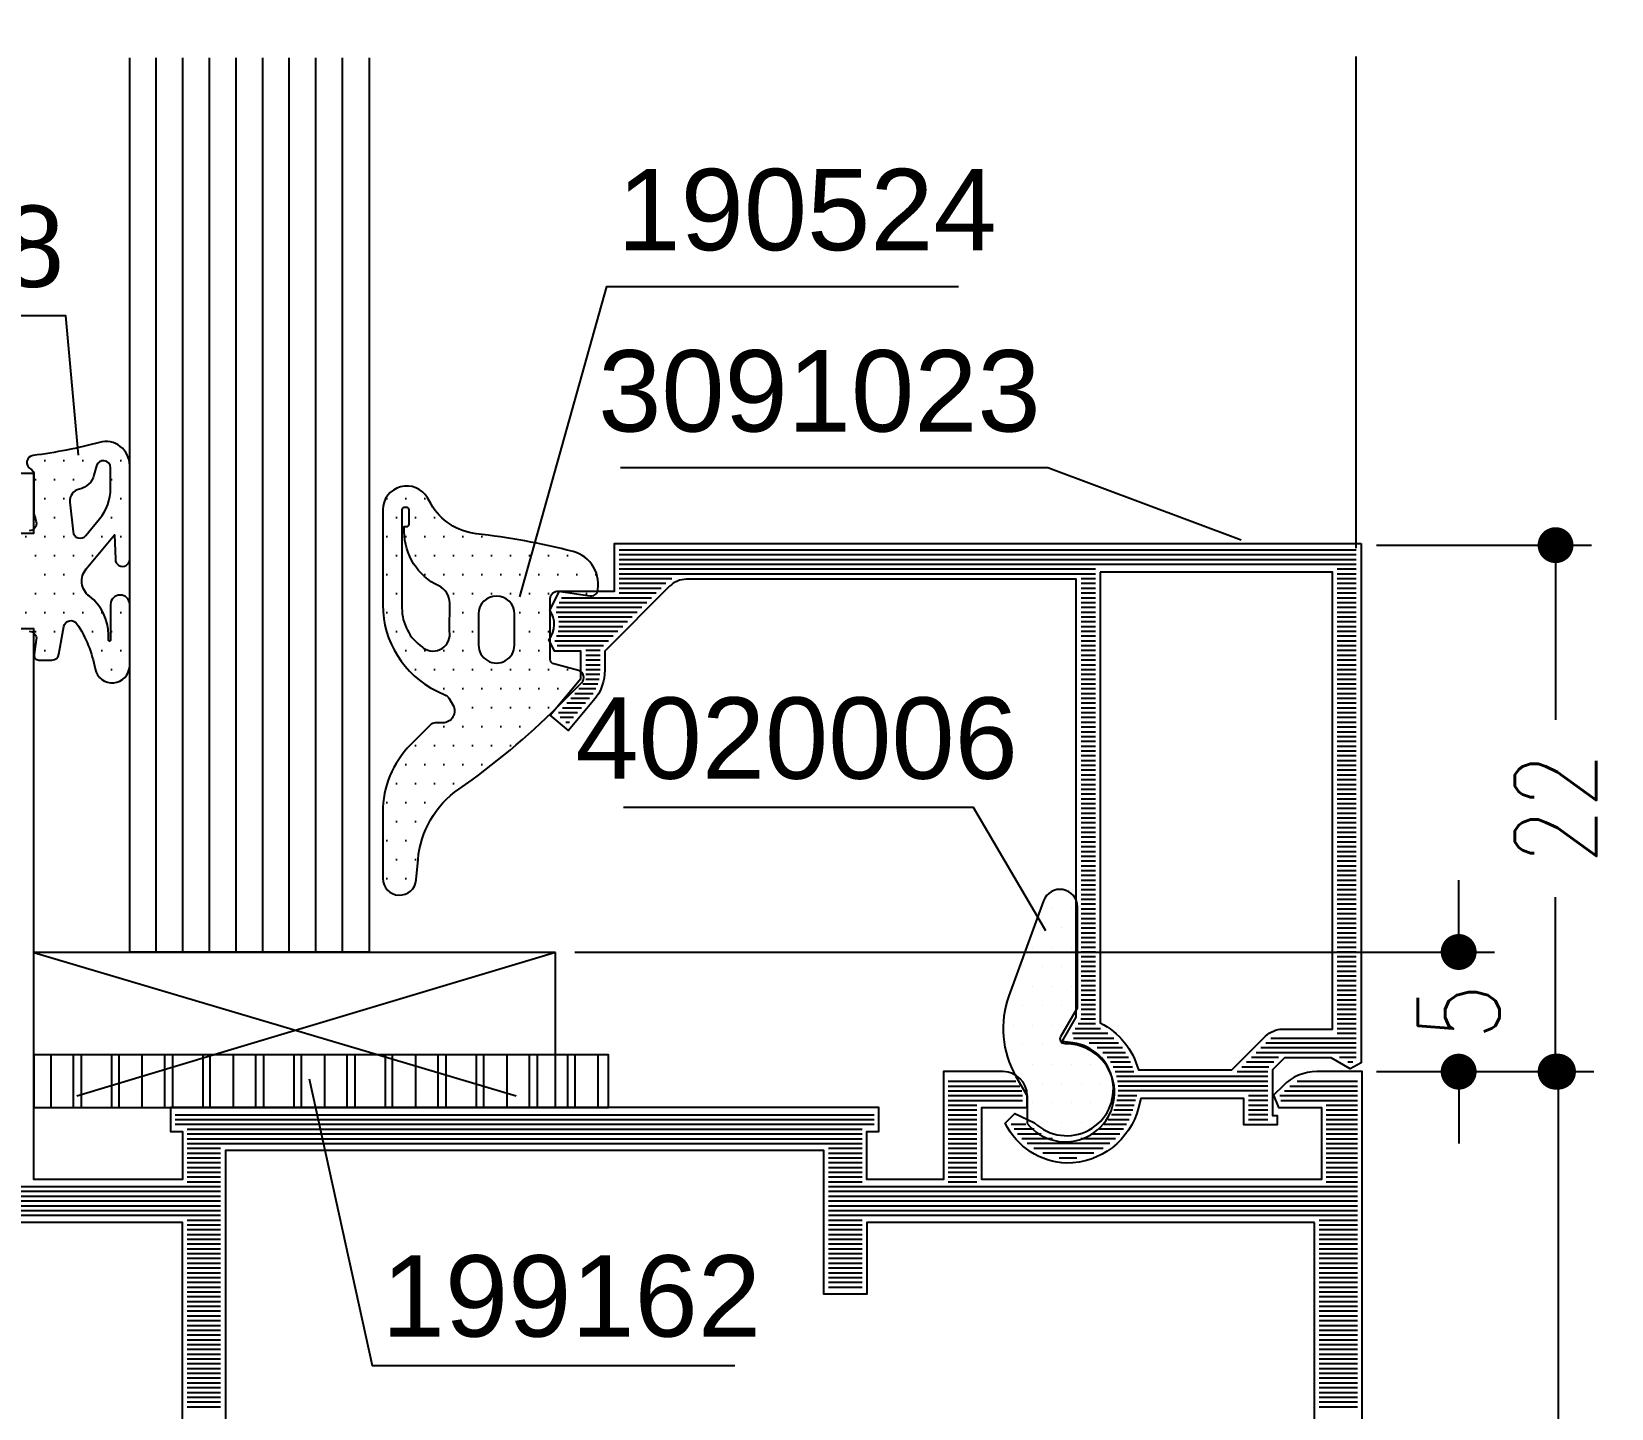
# Model space of a CAD drawing. Extents: x 16 to 197, y 31 to 244.
# Drawn here: x 142 to 175.01, y 71.87 to 100.64 of the extents above; entities that cross this region are included whole.
import ezdxf
from ezdxf.enums import TextEntityAlignment as Align

# ---------------------------------------------------------------- set-up
doc = ezdxf.new("R2010")
doc.units = 0
doc.header["$LTSCALE"] = 6
doc.linetypes.add('CENTER', pattern=[1.02, 0.5, -0.25, 0.02, -0.25])
doc.linetypes.add('VERDECKT', pattern=[0.75, 0.5, -0.25])
doc.layers.get('0').update_dxf_attribs({"color": 4, "linetype": 'CONTINUOUS'})
doc.layers.get('DEFPOINTS').update_dxf_attribs({"linetype": 'CONTINUOUS'})
for name, color, linetype in [('CENT_18', 3, 'CENTER'), ('CONST25', 3, 'CONTINUOUS'), ('DICHT_PAR', 3, 'CONTINUOUS'), ('DICHT_SCH', 3, 'CONTINUOUS'), ('HIDE_25', 3, 'VERDECKT'), ('KH_NOR', 7, 'CONTINUOUS'), ('KH_SCH', 3, 'CONTINUOUS'), ('KN_NOR', 7, 'CONTINUOUS'), ('KN_SCH', 3, 'CONTINUOUS'), ('LLMASSE', 7, 'CONTINUOUS'), ('PNR', 7, 'CONTINUOUS')]:
    doc.layers.add(name, color=color, linetype=linetype)
doc.styles.get("Standard").update_dxf_attribs({"font": 'simplex.shx', "width": 0.8})
doc.styles.add('SWISSL', font='swissl.ttf')
doc.dimstyles.new('DOK-1ZU1-PUNKT', dxfattribs={"dimscale": 0, "dimtxt": 3, "dimasz": 1.5, "dimexe": 1.5, "dimexo": 0.6, "dimgap": 1.5, "dimtad": 0, "dimdsep": 46, "dimtxsty": 'Standard', "dimblk": 'PUNKT', "dimblk1": 'PUNKT', "dimblk2": 'PUNKT', "dimcen": 0, "dimclrd": 2, "dimclre": 2, "dimclrt": 7, "dimadec": 0, "dimazin": 0, "dimtfac": 0.7, "dimtofl": 0, "dimtmove": 2, "dimatfit": 3, "dimldrblk": 'PUNKT', "dimfxl": 1, "dimtolj": 1, "dimarcsym": 0})
doc.dimstyles.new('DOK-1ZU1-STRICH1', dxfattribs={"dimscale": 0, "dimtxt": 3, "dimasz": 1.5, "dimexe": 1.5, "dimexo": 0.6, "dimgap": 1.5, "dimtad": 0, "dimdsep": 46, "dimtxsty": 'Standard', "dimblk": 'PUNKT', "dimblk1": 'PUNKT', "dimblk2": 'PUNKT', "dimcen": 0, "dimclrd": 2, "dimclre": 2, "dimclrt": 7, "dimadec": 0, "dimazin": 0, "dimtfac": 0.7, "dimtdec": 4, "dimtofl": 0, "dimtmove": 0, "dimatfit": 3, "dimldrblk": 'PUNKT', "dimfxl": 1, "dimtolj": 1, "dimtzin": 0, "dimarcsym": 0})
pattern_1 = [(0, (0, 0), (0.1984375, 0.396875), [0, -0.396875])]

# ---------------------------------------------------------------- blocks, each defined once
blk = doc.blocks.new('PUNKT')
at = {"color": 0, "linetype": 'CONTINUOUS'}
blk.add_line((-0.5, 0), (-1, 0), dxfattribs=at)
at = {"color": 0, "linetype": 'CONTINUOUS', "const_width": 0.5}
blk.add_lwpolyline([(-0.25, 0, 1), (0.25, 0, 1)], format="xyb", close=True, dxfattribs=at)
blk = doc.blocks.new('*D37')
at = {"layer": 'DEFPOINTS', "color": 0}
for p in [(153.0500612911144, 81.40832496952291), (169.800033362932, 78.90832552266569), (171.8152059740535, 78.90832552266569)]:
    blk.add_point(p, dxfattribs=at)
at = {"layer": 'LLMASSE', "color": 3, "lineweight": -2}
for p, q in [((171.8152059740535, 82.1583249695229), (171.8152059740535, 82.9083249695229)), ((153.3500612911144, 81.40832496952291), (172.5652059740535, 81.4083249695229)), ((170.100033362932, 78.90832552266569), (172.5652059740535, 78.90832552266569)), ((171.8152059740535, 78.15832552266569), (171.8152059740535, 77.40832552266569))]:
    blk.add_line(p, q, dxfattribs=at)
at = {"layer": 'LLMASSE', "color": 3, "lineweight": -2, "xscale": 0.75, "yscale": 0.75, "zscale": 0.75}
for p, rotation in [((171.8152059740535, 81.4083249695229), 270), ((171.8152059740535, 78.90832552266569), 90)]:
    blk.add_blockref('PUNKT', p, dxfattribs=dict(at, rotation=rotation))
at = {"layer": 'LLMASSE', "color": 3, "insert": (171.8152059740534, 80.15832524609432), "char_height": 1.7, "attachment_point": 5, "rotation": 90}
blk.add_mtext('\\A1;5', dxfattribs=at)
blk = doc.blocks.new('STREIFEN')
at = {"layer": 'DICHT_SCH'}
h = blk.add_hatch(dxfattribs=at)
h.set_pattern_fill('LINE', color=256, scale=0.4, angle=90, style=0)
h.set_pattern_definition([(90, (-94.31533518184392, -226.5009291368289), (-1.27, 7.776250346772095e-17), [])])
h.paths.add_polyline_path([(0, 2.199999999999989), (0, 0), (24, 0), (24, 2.199999999999989)])
at = {"layer": 'DICHT_PAR'}
blk.add_lwpolyline([(0, 2.199999999999989), (0, 0), (24, 0), (24, 2.199999999999989)], close=True, dxfattribs=at)
blk = doc.blocks.new('LL199162')
blk.add_blockref('STREIFEN', (0, 0))
blk = doc.blocks.new('*X45')
at = {"color": 0}
for p, q in [((2.4375, 9.75), (2.4375, 9.75)), ((3.25, 9.75), (3.25, 9.75)), ((2.03125, 8.9375), (2.03125, 8.9375)), ((2.84375, 8.9375), (2.84375, 8.9375)), ((1.625, 8.125), (1.625, 8.125)), ((2.4375, 8.125), (2.4375, 8.125)), ((3.25, 8.125), (3.25, 8.125)), ((1.21875, 7.3125), (1.21875, 7.3125)), ((2.03125, 7.3125), (2.03125, 7.3125)), ((2.84375, 7.3125), (2.84375, 7.3125)), ((0.8125, 6.5), (0.8125, 6.5)), ((1.625, 6.5), (1.625, 6.5)), ((2.4375, 6.5), (2.4375, 6.5)), ((3.25, 6.5), (3.25, 6.5)), ((1.21875, 5.6875), (1.21875, 5.6875)), ((2.03125, 5.6875), (2.03125, 5.6875)), ((2.84375, 5.6875), (2.84375, 5.6875)), ((0.8125, 4.875), (0.8125, 4.875)), ((1.625, 4.875), (1.625, 4.875)), ((2.4375, 4.875), (2.4375, 4.875)), ((1.21875, 4.0625), (1.21875, 4.0625)), ((2.03125, 4.0625), (2.03125, 4.0625)), ((2.84375, 4.0625), (2.84375, 4.0625)), ((0.8125, 3.25), (0.8125, 3.25)), ((1.625, 3.25), (1.625, 3.25)), ((2.4375, 3.25), (2.4375, 3.25)), ((3.25, 3.25), (3.25, 3.25)), ((4.0625, 3.25), (4.0625, 3.25)), ((1.21875, 2.4375), (1.21875, 2.4375)), ((2.03125, 2.4375), (2.03125, 2.4375)), ((2.84375, 2.4375), (2.84375, 2.4375)), ((3.65625, 2.4375), (3.65625, 2.4375)), ((4.46875, 2.4375), (4.46875, 2.4375)), ((1.625, 1.625), (1.625, 1.625)), ((2.4375, 1.625), (2.4375, 1.625)), ((3.25, 1.625), (3.25, 1.625)), ((4.0625, 1.625), (4.0625, 1.625)), ((4.875, 1.625), (4.875, 1.625)), ((2.03125, 0.8125), (2.03125, 0.8125)), ((2.84375, 0.8125), (2.84375, 0.8125)), ((3.65625, 0.8125), (3.65625, 0.8125)), ((4.46875, 0.8125), (4.46875, 0.8125))]:
    blk.add_line(p, q, dxfattribs=at)
blk = doc.blocks.new('B-LL197112')
at = {"layer": 'DICHT_PAR'}
blk.add_lwpolyline([(1.4, 0.768, 1.597325), (2.982, 4.1, -0.580267), (2.807, 4.4), (3.5, 5.6), (3.5, 9.818999999999999, 0.8391), (2.081, 10.069), (0.638, 6.103, 0.221695), (0.9329999999999999, 2.735), (1.4, 1.925), (1.4, 0.768)], format="xyb", dxfattribs=at)
at = {"layer": 'DICHT_SCH'}
blk.add_blockref('*X45', (0, 0), dxfattribs=at)
blk = doc.blocks.new('*U61')
at = {"layer": 'CONST25'}
for p, q in [((-2.842170943040401e-14, 9.999999999999773), (37.35660389312687, 9.999999999999766)), ((-2.842170943040401e-14, 8.888888888888687), (37.35660389312687, 8.88888888888868)), ((-2.842170943040401e-14, 7.777777777777601), (37.35660389312687, 7.777777777777594)), ((-2.842170943040401e-14, 6.666666666666515), (37.35660389312687, 6.666666666666508)), ((-2.842170943040401e-14, 5.555555555555429), (37.35660389312687, 5.555555555555422)), ((-2.842170943040401e-14, 4.444444444444343), (37.35660389312687, 4.444444444444336)), ((-2.842170943040401e-14, 3.333333333333258), (37.35660389312687, 3.33333333333325)), ((0, 2.222222222222172), (37.35660389312687, 2.222222222222165)), ((0, 1.111111111111086), (37.35660389312687, 1.111111111111079))]:
    blk.add_line(p, q, dxfattribs=at)
blk.add_lwpolyline([(37.35660389312687, 7.105427357601002e-15), (0, 0), (5.684341886080801e-14, 10), (37.35660389312687, 10.00000000000001)], dxfattribs=at)
blk = doc.blocks.new('*X64')
at = {"color": 0}
for p, q in [((52.69999999993871, 63.6), (55.52915026221322, 63.6)), ((52.69999999995421, 63.40000000000001), (55.69282032302777, 63.40000000000001)), ((66.97279220613545, 63.40000000000001), (69.79999999984963, 63.40000000000001)), ((67.27954193091026, 63.6), (69.79999999984848, 63.6)), ((52.69999999996971, 63.2), (55.77459666924169, 63.2)), ((52.6999999999852, 63), (55.8, 63)), ((52.7000000000007, 62.8), (55.80000000005742, 62.8)), ((66.5585786437627, 63), (69.79999999985195, 63)), ((66.59221437134654, 62.8), (69.7999999998531, 62.8)), ((66.75857864376269, 63.2), (69.79999999985078, 63.2)), ((20.40000000000004, 62.2), (49.6, 62.2)), ((52.7000000000162, 62.6), (53.89999999997813, 62.6)), ((52.70000000003169, 62.40000000000001), (53.89999999998086, 62.40000000000001)), ((52.70000000004719, 62.2), (53.89999999998359, 62.2)), ((68.49999999997027, 62.6), (69.79999999985425, 62.6)), ((68.49999999998873, 62.40000000000001), (69.7999999998554, 62.40000000000001)), ((68.50000000000719, 62.2), (69.79999999985655, 62.2)), ((20.40000000000004, 62), (49.6, 62)), ((20.40000000000004, 61.8), (49.6, 61.8)), ((20.89999936363792, 61.6), (49.09999999999742, 61.6)), ((20.90000063637026, 61.40000000000001), (49.10000000000255, 61.40000000000001)), ((52.70000000006269, 62), (53.89999999998633, 62)), ((52.70000000007818, 61.8), (53.89999999998906, 61.8)), ((52.70000000009367, 61.6), (53.89999999999179, 61.6)), ((52.70000000010917, 61.40000000000001), (53.89999999999453, 61.40000000000001)), ((68.50000000002565, 62), (69.79999999985772, 62)), ((68.50000000004411, 61.8), (69.79999999985887, 61.8)), ((68.50000000006257, 61.6), (69.79999999986002, 61.6)), ((68.50000000008103, 61.40000000000001), (69.79999999986117, 61.40000000000001)), ((20.9000019091026, 61.2), (49.10000000000768, 61.2)), ((20.90000318183493, 61), (49.10000000001281, 61)), ((20.90000445456726, 60.8), (22.30000000000011, 60.8)), ((47.69995672727232, 60.8), (49.10000000001793, 60.8)), ((52.70000000012467, 61.2), (53.89999999999726, 61.2)), ((52.70000000014016, 61), (53.9, 61)), ((52.70000000015566, 60.8), (53.90000000000273, 60.8)), ((68.50000000009949, 61.2), (69.79999999986232, 61.2)), ((68.50000000011794, 61), (69.79999999986349, 61)), ((68.5000000001364, 60.8), (69.79999999986464, 60.8)), ((20.9000057272996, 60.6), (22.30000000000011, 60.6)), ((20.90000700003193, 60.40000000000001), (22.3000000000001, 60.40000000000001)), ((20.90000827276427, 60.2), (22.3000000000001, 60.2)), ((47.69995672727232, 60.6), (49.10000000002306, 60.6)), ((47.69995672727232, 60.40000000000001), (49.10000000002818, 60.40000000000001)), ((47.69995672727232, 60.2), (49.10000000003331, 60.2)), ((52.70000000017116, 60.6), (53.90000000000546, 60.6)), ((52.70000000018666, 60.40000000000001), (53.9000000000082, 60.40000000000001)), ((52.70000000020215, 60.2), (53.90000000001093, 60.2)), ((68.50000000015486, 60.6), (69.79999999986579, 60.6)), ((68.50000000017332, 60.40000000000001), (69.79999999986694, 60.40000000000001)), ((68.50000000019178, 60.2), (69.79999999986809, 60.2)), ((20.9000095454966, 60), (22.3000000000001, 60)), ((20.90001081822894, 59.8), (22.3000000000001, 59.8)), ((20.90001209096127, 59.6), (22.3000000000001, 59.6)), ((47.69995672727232, 60), (49.10000000003844, 60)), ((47.69995672727232, 59.8), (49.10000000004356, 59.8)), ((47.69995672727232, 59.6), (49.10000000004869, 59.6)), ((52.70000000021765, 60), (53.90000000001366, 60)), ((52.70000000023315, 59.8), (53.9000000000164, 59.8)), ((52.70000000024864, 59.6), (53.90000000001913, 59.6)), ((68.50000000021024, 60), (69.79999999986924, 60)), ((68.5000000002287, 59.8), (69.79999999987041, 59.8)), ((68.50000000024716, 59.6), (69.79999999987156, 59.6)), ((12.90001272727268, 59.2), (22.30000000000009, 59.2)), ((12.90001272727268, 59), (22.30000000000009, 59)), ((12.90001272727268, 58.8), (22.30000000000009, 58.8)), ((20.90001336369361, 59.40000000000001), (22.30000000000009, 59.40000000000001)), ((47.69995672727232, 59.40000000000001), (49.10000000005382, 59.40000000000001)), ((47.69995672727232, 59.2), (69.79999999987386, 59.2)), ((47.69995672727232, 59), (69.79999999987501, 59)), ((47.69995672727232, 58.8), (69.79999999987618, 58.8)), ((52.70000000026414, 59.40000000000001), (53.90000000002187, 59.40000000000001)), ((68.50000000026562, 59.40000000000001), (69.79999999987271, 59.40000000000001)), ((12.90628733395326, 58.6), (22.30000000000008, 58.6)), ((12.95839287856308, 58.40000000000001), (22.30000000000008, 58.40000000000001)), ((13.07551292743281, 58.2), (22.30000000000008, 58.2)), ((47.69995672727232, 58.6), (69.79999999987733, 58.6)), ((47.69995672727232, 58.40000000000001), (69.79999999987848, 58.40000000000001)), ((47.69995672727232, 58.2), (69.79999999987963, 58.2)), ((13.31271439265192, 58), (22.30000000000008, 58)), ((20.89999980952422, 57.6), (22.30000000000007, 57.6)), ((20.9000001904766, 57.8), (22.30000000000007, 57.8)), ((47.69995672727232, 58), (69.79999999988078, 58)), ((47.69995672727232, 57.8), (49.10001272727236, 57.8)), ((47.69995672727232, 57.6), (49.10001272727237, 57.6)), ((68.2, 57.8), (69.79999999988193, 57.8)), ((68.2, 57.6), (69.7999999998831, 57.6)), ((20.89999828571469, 56.8), (22.30000000000006, 56.8)), ((20.89999866666707, 57), (22.30000000000006, 57)), ((20.89999904761945, 57.2), (22.30000000000006, 57.2)), ((20.89999942857184, 57.40000000000001), (22.30000000000007, 57.40000000000001)), ((47.69995672727232, 57.40000000000001), (49.10001272727239, 57.40000000000001)), ((47.69995672727232, 57.2), (49.1000127272724, 57.2)), ((47.69995672727232, 57), (49.10001272727241, 57)), ((47.69995672727232, 56.8), (49.10001272727243, 56.8)), ((68.2, 57.40000000000001), (69.79999999988425, 57.40000000000001)), ((68.2, 57.2), (69.7999999998854, 57.2)), ((68.2, 57), (69.79999999988655, 57)), ((68.2, 56.8), (69.7999999998877, 56.8)), ((20.89999714285754, 56.2), (22.30000000000005, 56.2)), ((20.89999752380992, 56.40000000000001), (22.30000000000005, 56.40000000000001)), ((20.89999790476231, 56.6), (22.30000000000006, 56.6)), ((47.69995672727232, 56.6), (49.10001272727244, 56.6)), ((47.69995672727232, 56.40000000000001), (49.10001272727246, 56.40000000000001)), ((47.69995672727232, 56.2), (49.10001272727247, 56.2)), ((68.2, 56.6), (69.79999999988887, 56.6)), ((68.2, 56.40000000000001), (69.79999999989002, 56.40000000000001)), ((68.2, 56.2), (69.79999999989117, 56.2)), ((20.8999960000004, 55.6), (22.30000000000005, 55.6)), ((20.89999638095278, 55.8), (22.30000000000005, 55.8)), ((20.89999676190516, 56), (22.30000000000005, 56)), ((47.69995672727232, 56), (49.10001272727249, 56)), ((47.69995672727232, 55.8), (49.1000127272725, 55.8)), ((47.69995672727232, 55.6), (49.10001272727251, 55.6)), ((68.2, 56), (69.79999999989232, 56)), ((68.2, 55.8), (69.79999999989347, 55.8)), ((68.2, 55.6), (69.79999999989462, 55.6)), ((20.89999447619087, 54.8), (22.30000000000004, 54.8)), ((20.89999485714325, 55), (22.30000000000004, 55)), ((20.89999523809563, 55.2), (22.30000000000004, 55.2)), ((20.89999561904801, 55.40000000000001), (22.30000000000004, 55.40000000000001)), ((47.69995672727232, 55.40000000000001), (49.10001272727253, 55.40000000000001)), ((47.69995672727232, 55.2), (49.10001272727255, 55.2)), ((47.69995672727232, 55), (49.10001272727256, 55)), ((68.2, 55.40000000000001), (69.79999999989579, 55.40000000000001)), ((68.2, 55.2), (69.79999999989694, 55.2)), ((68.2, 55), (69.79999999989809, 55)), ((68.2, 54.8), (69.79999999989924, 54.8)), ((20.89999333333372, 54.2), (22.30000000000003, 54.2)), ((20.8999937142861, 54.40000000000001), (22.30000000000003, 54.40000000000001)), ((20.89999409523848, 54.6), (22.30000000000003, 54.6)), ((68.2, 54.6), (69.7999999999004, 54.6)), ((68.2, 54.40000000000001), (69.79999999990156, 54.40000000000001)), ((68.2, 54.2), (69.79999999990271, 54.2)), ((20.89999219047657, 53.6), (22.30000000000002, 53.6)), ((20.89999257142895, 53.8), (22.30000000000002, 53.8)), ((20.89999295238134, 54), (22.30000000000003, 54)), ((68.2, 54), (69.79999999990386, 54)), ((68.2, 53.8), (69.79999999990501, 53.8)), ((68.2, 53.6), (69.79999999990616, 53.6)), ((20.89999104761943, 53), (22.30000000000001, 53)), ((20.89999142857181, 53.2), (22.30000000000001, 53.2)), ((20.89999180952419, 53.40000000000001), (22.30000000000002, 53.40000000000001)), ((68.2, 53.40000000000001), (69.79999999990731, 53.40000000000001)), ((68.2, 53.2), (69.79999999990848, 53.2)), ((68.2, 53), (69.79999999990963, 53)), ((20.8999895238099, 52.2), (22.3, 52.2)), ((20.89998990476228, 52.40000000000001), (22.3, 52.40000000000001)), ((20.89999028571466, 52.6), (22.30000000000001, 52.6)), ((20.89999066666704, 52.8), (22.30000000000001, 52.8)), ((68.2, 52.8), (69.79999999991078, 52.8)), ((68.2, 52.6), (69.79999999991193, 52.6)), ((68.2, 52.40000000000001), (69.79999999991308, 52.40000000000001)), ((68.2, 52.2), (69.79999999991425, 52.2)), ((20.89998838095275, 51.6), (22.3, 51.6)), ((20.89998876190513, 51.8), (22.3, 51.8)), ((20.89998914285751, 52), (22.3, 52)), ((68.2, 52), (69.7999999999154, 52)), ((68.2, 51.8), (69.79999999991655, 51.8)), ((68.2, 51.6), (69.7999999999177, 51.6)), ((20.8999872380956, 51), (22.29999999999999, 51)), ((20.89998761904798, 51.2), (22.29999999999999, 51.2)), ((20.89998800000037, 51.40000000000001), (22.29999999999999, 51.40000000000001)), ((68.2, 51.40000000000001), (69.79999999991885, 51.40000000000001)), ((68.2, 51.2), (69.79999999992, 51.2)), ((68.2, 51), (69.79999999992117, 51)), ((20.89998571428607, 50.2), (22.29999999999998, 50.2)), ((20.89998609523845, 50.40000000000001), (22.29999999999998, 50.40000000000001)), ((20.89998647619084, 50.6), (22.29999999999998, 50.6)), ((20.89998685714322, 50.8), (22.29999999999999, 50.8)), ((68.2, 50.8), (69.79999999992232, 50.8)), ((68.2, 50.6), (69.79999999992347, 50.6)), ((68.2, 50.40000000000001), (69.79999999992462, 50.40000000000001)), ((68.2, 50.2), (69.79999999992577, 50.2)), ((20.89998533333369, 50), (22.29999999999998, 50)), ((68.2, 50), (69.79999999992694, 50))]:
    blk.add_line(p, q, dxfattribs=at)
blk = doc.blocks.new('B-LL132345')
at = {"layer": 'KH_NOR'}
blk.add_lwpolyline([(70.00000000021535, -3.076847247077899e-11), (69.99999999984618, 64.00000000015382), (68.10416305603425, 64, 0.198912367379658), (66.68994949366115, 63.41421356237309), (66.28786796564404, 63.01213203435596), (66.5, 62.5), (68.29999999997949, 62.50000000002051), (68.30000000025638, 59.49999999984617), (54.1000000000205, 59.49999999997949), (54.0999999999795, 62.49999999997949), (56.00000000014358, 62.49999999997949), (56, 63, 0.414213562373095), (55, 64), (52.49999999990771, 63.9999999999077), (52.50000000025639, 59.49999999984617), (49.30000000005127, 59.49999999994872), (49.29999999999999, 61.50000000000001), (49.8, 61.50000000000001), (49.8, 62.50000000000001), (20.20000000000005, 62.5), (20.20000000000005, 61.5), (20.70000000000005, 61.5), (20.70001272732339, 59.50000000005127), (14.50001272732369, 59.49999999994873), (14.50000000656133, 82.50000000686899), (13.49999999993846, 82.49999999993847)], format="xyb", dxfattribs=at)
blk.add_lwpolyline([(13.50000000006153, 86.49999999993847), (14.49999998105717, 86.50000001925048), (14.50000000656133, 89.00000000686899), (1.272711858135711e-05, 88.99999999984618)], dxfattribs=at)
blk.add_lwpolyline([(2.000012727272787, 28.30000000000007), (20.69994399999985, 28.30000000000007), (20.70000000000005, 57.70000000000005), (13.70001272727268, 57.70000000000005, -0.414213562373095), (12.70001272727268, 58.70000000000005), (12.70001272727268, 79.70000000000005), (9.200012727323504, 79.69999999994877), (9.200012727272224, 87.00000000000011), (2.000012727272406, 87), (2.000012727272787, 28.30000000000007)], format="xyb", close=True, dxfattribs=at)
blk.add_lwpolyline([(68, 57.69999999999993), (49.30001272727236, 57.70000000000005), (49.30001272727259, 54.70000000000005), (47.49995672727232, 54.70000000000005), (47.49995672727232, 60.7), (22.50000000000011, 60.7), (22.49999999999967, 25.29999999999983), (47.5, 25.29999999999994), (47.5, 31.29999999999995), (49.30005599999981, 31.30000000000001), (49.30005599999981, 28.30000000000007), (68, 28.30000000000007), (68, 57.69999999999993)], close=True, dxfattribs=at)
at = {"layer": 'KH_SCH'}
blk.add_blockref('*X64', (0, 0), dxfattribs=at)
blk = doc.blocks.new('*D66')
at = {"layer": 'DEFPOINTS', "color": 0}
for p in [(172.5652059740535, 78.90832552266569), (173.8903942567777, 78.90832552266569), (169.799970999419, 46.90832552267598)]:
    blk.add_point(p, dxfattribs=at)
at = {"layer": 'LLMASSE', "color": 3, "lineweight": -2}
for p, q in [((172.8652059740535, 78.90832552266569), (174.6403942567777, 78.90832552266569)), ((173.8903942567777, 78.15832552266569), (173.8903942567777, 64.79165885600418)), ((173.8903942567776, 47.65832552267598), (173.8903942567776, 61.02499218933751)), ((170.099970999419, 46.90832552267598), (174.6403942567776, 46.90832552267598))]:
    blk.add_line(p, q, dxfattribs=at)
at = {"layer": 'LLMASSE', "color": 3, "lineweight": -2, "xscale": 0.75, "yscale": 0.75, "zscale": 0.75}
for p, rotation in [((173.8903942567777, 78.90832552266569), 90), ((173.8903942567776, 46.90832552267598), 270)]:
    blk.add_blockref('PUNKT', p, dxfattribs=dict(at, rotation=rotation))
at = {"layer": 'LLMASSE', "color": 3, "insert": (173.8903942567776, 62.90832552267087), "char_height": 1.7, "attachment_point": 5, "rotation": 90}
blk.add_mtext('\\A1;64', dxfattribs=at)
blk = doc.blocks.new('*D81')
at = {"layer": 'DEFPOINTS', "color": 0}
for p in [(169.8000333629063, 89.90832552271733), (173.8400414285956, 89.90832552271733), (170.100033362932, 78.90832552266569)]:
    blk.add_point(p, dxfattribs=at)
at = {"layer": 'LLMASSE', "color": 3, "lineweight": -2}
for p, q in [((170.1000333629063, 89.90832552271733), (174.5900414285956, 89.90832552271733)), ((173.8400414285956, 89.15832552271733), (173.8400414285956, 86.25927790364388)), ((173.8400414285956, 79.65832552266569), (173.8400414285956, 82.55737314173912)), ((170.400033362932, 78.90832552266569), (174.5900414285956, 78.90832552266569))]:
    blk.add_line(p, q, dxfattribs=at)
at = {"layer": 'LLMASSE', "color": 3, "lineweight": -2, "xscale": 0.75, "yscale": 0.75, "zscale": 0.75}
for p, rotation in [((173.8400414285956, 89.90832552271733), 90), ((173.8400414285956, 78.90832552266569), 270)]:
    blk.add_blockref('PUNKT', p, dxfattribs=dict(at, rotation=rotation))
at = {"layer": 'LLMASSE', "color": 3, "insert": (173.8400414285956, 84.40832552269153), "char_height": 1.7, "attachment_point": 5, "rotation": 90}
blk.add_mtext('\\A1;22', dxfattribs=at)
blk = doc.blocks.new('B-LL3091023')
at = {"layer": 'KN_SCH'}
h = blk.add_hatch(dxfattribs=at)
h.set_pattern_fill('_U', color=256, scale=0.2, style=0, pattern_type=0)
h.set_pattern_definition([(0, (-12.61524086824097, 13.02250327400434), (0, 0.2), [])])
edge = h.paths.add_edge_path()
edge.add_line((-0.2000000000508084, 21.80000000010276), (-0.2000000000002728, 0.4154700538897877))
edge.add_line((-0.2000000000002728, 0.4154700538897864), (-0.4500000000000046, 0.2711324865925331))
edge.add_line((-0.4500000000000046, 0.2711324865925331), (-1.192820323027558, 0.7000000000520148))
edge.add_line((-1.192820323027558, 0.7000000000520148), (-3.282842712474642, 0.7000000000520223))
edge.add_line((-3.282842712474642, 0.7000000000520223), (-3.900000000000007, 0.08284271252664044))
edge.add_line((-3.900000000000007, 0.08284271252664047), (-3.900000000000013, -2.099999999947969))
edge.add_line((-3.900000000000013, -2.099999999947969), (-3.700000000000003, -2.099999999947976))
edge.add_line((-3.700000000000001, -2.099999999952376), (-4.699999999974835, -2.099999999974347))
edge.add_line((-4.699999999974835, -2.099999999974347), (-4.700000000005605, -0.9999999999419789))
edge.add_line((-4.700000000005605, -0.9999999999419791), (-9.356532657103545, -1.000000000081714))
edge.add_line((-9.356532657103545, -1.000000000081714), (-9.492087073757995, -1.524999999012127))
edge.add_arc((-12.30000000000001, -0.7999999999479821), 2.900000000000001, 270.07901743651803, 345.52248783316634, ccw=False)
edge.add_arc((-12.18013563536853, -0.9023955340299898), 2.800000000000001, 209.2081415121933, 267.62840437548994, ccw=False)
edge.add_line((-14.62412332264705, -2.26874987475974), (-14.42924214632983, -2.069287902908246))
edge.add_line((-14.42924214632983, -2.069287902908246), (-13.75317870728195, -2.38454146193488))
edge.add_arc((-12.29999999921613, -0.8000000003222183), 2.150000000266381, 227.4761480923444, 442.3377443620211)
edge.add_line((-12.01333333336139, 1.330803187171447), (-12.16120394194022, 1.35069689423467))
edge.add_line((-12.16120394194022, 1.35069689423467), (-11.69999999999955, 2.149525554427094))
edge.add_line((-11.69999999999955, 2.149525554427095), (-11.70000000015551, 20.70000000020778))
edge.add_line((-11.70000000015551, 20.70000000020778), (-28.18578597814051, 20.70000000005208))
edge.add_arc((-28.18578597812918, 19.50000000005209), 1.199999999999996, 90.00000000054077, 134.9999999999997)
edge.add_line((-29.03431411555303, 20.34852813747595), (-31.79999954050232, 17.58284271252666))
edge.add_line((-31.79999954050232, 17.58284271252666), (-31.79999954050233, 16.71441194632815))
edge.add_arc((-33.59999895980678, 16.71441206424528), 1.799999419304456, 319.99994731550623, 359.9999962465799, ccw=False)
edge.add_line((-32.22112047092991, 15.5573934721695), (-33.14162906306896, 14.46037332601911))
edge.add_line((-33.14162906306897, 14.46037332601911), (-33.60125601057764, 14.84604548197373))
edge.add_line((-33.60125601057764, 14.84604548197373), (-32.39999954050234, 16.27764694336551))
edge.add_line((-32.39999954050234, 16.27764694336551), (-32.39999954050232, 17.70000000005204))
edge.add_line((-32.39999954050232, 17.70000000005204), (-33.57394863064956, 17.70000000005204))
edge.add_line((-33.57394863064956, 17.70000000005204), (-33.70205340977959, 17.96789280106483))
edge.add_arc((-34.71191328392486, 18.61610855635405), 1.200000262839086, 327.3041288734923, 390.0744969530656)
edge.add_line((-33.67346358042067, 19.2174594057805), (-33.37731379195502, 19.80000000005204))
edge.add_line((-33.37731379195502, 19.80000000005204), (-30.99999996572186, 19.80000000005204))
edge.add_line((-30.99999996572186, 19.80000000005204), (-31.00000030850324, 21.8000000000218))
edge.add_line((-31.00000030850324, 21.8000000000218), (-0.2000000000508066, 21.80000000010276))
edge = h.paths.add_edge_path(flags=16)
edge.add_line((-11.10000000015546, 20.99999999989506), (-11.09999999999899, 1.840075756540305))
edge.add_arc((-12.30000000000003, -0.7999999999480378), 2.900000000000001, 11.940543960609887, 65.55666457227989, ccw=False)
edge.add_line((-9.462747808177824, -0.19999999994798), (-5.314213562373069, -0.1999999999479796))
edge.add_line((-5.314213562373068, -0.1999999999479796), (-3.848528137423896, 1.265685425001232))
edge.add_arc((-3.282842712474652, 0.7000000000519995), 0.8000000000000005, 90.00000000000011, 135.0000000000005, ccw=False)
edge.add_line((-3.282842712474654, 1.500000000052001), (-1.000000000000002, 1.500000000052017))
edge.add_line((-1.000000000000002, 1.500000000052017), (-1.000000000000002, 21.00000000005524))
edge.add_line((-1.000000000000002, 21.00000000005524), (-11.10000000015546, 20.99999999989506))
at = {"layer": 'KN_NOR'}
for points in [[(-5.128164559664583e-11, 22.00000000010329), (0, 0.3000000000520193), (-0.4500000000000046, 0.04019237891668204), (-1.246410161513781, 0.5000000000520151), (-3.200000000000022, 0.5000000000520222), (-3.700000000000008, 5.202219210964643e-11), (-3.700000000000012, -1.899999999947976), (-3.500000000000002, -1.899999999947984), (-3.500000000000005, -2.299999999947982), (-4.89999999996924, -2.299999999978742), (-4.900000000000011, -1.199999999947981), (-9.201613323200721, -1.200000000077065), (-9.29843790668926, -1.574999999947981, -0.3419987131196461), (-12.30000000000001, -3.899999999947983, -0.2744091014474832), (-14.86887381829263, -2.233067162827286), (-14.4732145214778, -1.828107663836985), (-13.64001877441201, -2.216633221435945, 1.373175899949952), (-12.04000000000001, 1.132588937203426), (-12.48361182590432, 1.192270058415677), (-11.9, 2.203115392906721), (-11.90000000015383, 20.50000000020589), (-28.18578597812918, 20.50000000005208, 0.1989123673796576), (-28.89289275931572, 20.20710678123863), (-31.59999954050232, 17.50000000005204), (-31.59999954050232, 16.71441000005203, -0.1763269499999998), (-32.06791154050232, 15.42883600005203), (-33.11697754050232, 14.17860700005204), (-33.88302254050232, 14.82139400005204), (-32.59999954050232, 16.35044100005203), (-32.59999954050232, 17.50000000005204), (-33.70000054050233, 17.50000000005204), (-33.93351854050232, 17.98833300005202, 0.3394094402287316), (-33.90397054050233, 19.20537000005203), (-33.49999954050233, 20.00000000005204), (-31.2, 20.00000000005204), (-31.20000034278138, 22.00000000002127), (-5.128164559664583e-11, 22.00000000010329)], [(-10.90000000015383, 20.79999999989824), (-10.90000000000001, 1.965863337239819, -0.2134575926161298), (-9.30500417362566, 5.201997166359718e-11), (-5.39705627484769, 5.202041575280703e-11), (-3.989949493661205, 1.40710678123854, -0.1989123673796592), (-3.282842712474656, 1.700000000052001), (-1.200000000000001, 1.700000000052016), (-1.200000000000003, 20.80000000005207), (-10.90000000015383, 20.79999999989824)]]:
    blk.add_lwpolyline(points, format="xyb", close=True, dxfattribs=at)

msp = doc.modelspace()

# ---------------------------------------------------------------- hatches: boundary and pattern name
h = msp.add_hatch()
h.set_pattern_fill('DOTS', color=3, scale=0.25, style=0)
h.set_pattern_definition(pattern_1)
edge = h.paths.add_edge_path()
edge.add_arc((143.5500396488347, 91.57362215166216), 0.5, 0, 105.2232402070219)
edge.add_arc((140.7929435037213, 101.7051778489182), 10, 277.1144556561809, 285.22324020702223, ccw=False)
edge.add_arc((142.0500396488347, 91.63332552266056), 0.1499999999999936, 97.11445565618135, 239.9999999999949)
edge.add_arc((141.9000396488346, 91.3735179015252), 0.1500000000000091, 5.4001247917767614e-12, 60.00000000000699, ccw=False)
edge.add_line((142.0500396488347, 91.37351790152522), (142.0500396488347, 90.56467593767707))
edge.add_line((142.0500396488347, 90.56467593767707), (142.094928522778, 90.39714837942594))
edge.add_arc((141.9500396488346, 90.35832552266055), 0.150000000000002, -89.99999999998909, 15.000000000005514, ccw=False)
edge.add_line((141.9500396488347, 90.20832552266054), (141.4151386970315, 90.20832552266054))
edge.add_arc((141.41513869697, 90.35832552258036), 0.1499999999198138, 194.9999999764934, 270.000000023493, ccw=False)
edge.add_line((141.2702498230881, 90.31950266589517), (141.2261173153148, 90.4842074271708))
edge.add_arc((141.1295247326859, 90.45832552266054), 0.09999999999998183, 15.00000000000569, 140.0000000000024)
edge.add_line((141.052920288374, 90.52260428362919), (140.7170174272752, 90.12229084215201))
edge.add_arc((141.1000396488346, 89.80089703730874), 0.4999999999999966, 139.9999999999999, 180)
edge.add_line((140.6000396488346, 89.80089703730874), (140.6000396488346, 88.51575400801235))
edge.add_arc((141.1000396488346, 88.51575400801235), 0.5, 180, 220.0000000000001)
edge.add_line((140.7170174272752, 88.19436020316908), (141.052920288374, 87.7940467616919))
edge.add_arc((141.1295247327059, 87.85832552257025), 0.09999999995728234, 219.9999999529967, 345.000000047)
edge.add_line((141.2261173153148, 87.8324436181503), (141.2702498230881, 87.99714837942594))
edge.add_arc((141.4151386970315, 87.95832552266056), 0.1499999999999984, 90, 164.9999999999997, ccw=False)
edge.add_line((141.4151386970315, 88.10832552266055), (141.9500396488347, 88.10832552266055))
edge.add_arc((141.9500396488347, 87.95832552266054), 0.1500000000000057, -8.583936804511723, 90, ccw=False)
edge.add_line((142.0983593886247, 87.93593680254058), (142.051159822308, 87.62325133607386))
edge.add_arc((142.1500396487526, 87.60832552258995), 0.09999999992941186, 171.4160631484719, 270.0000000469969)
edge.add_line((142.1500396488346, 87.50832552266056), (142.4241747041581, 87.50832552266056))
edge.add_arc((142.4241747041581, 87.65832552266055), 0.1499999999999915, 270, 350.0000000000011)
edge.add_line((142.5718958671099, 87.63227829601051), (142.6736531896439, 88.20937274931057))
edge.add_arc((142.8213743525957, 88.18332552266054), 0.1499999999999934, 33.71261571377738, 170.000000000001, ccw=False)
edge.add_arc((140.8665693097362, 86.87901066634285), 2.500000000000003, 10.192306335934575, 33.71261571377829, ccw=False)
edge.add_arc((143.6847430149978, 87.39713000032364), 0.3655571821432425, 191.9574234478977, 357.8366345207008)
edge.add_line((144.0500396488347, 87.38333062628112), (144.0500209307687, 88.66699248572664))
edge.add_arc((143.8500209307899, 88.66698956937202), 0.2000000000000204, 0.0008354740557191675, 180.0008354740557)
edge.add_line((143.6500209308111, 88.6669866530174), (143.6500301166417, 87.92838504779739))
edge.add_arc((143.6270270889342, 87.92838490473665), 0.02300302770799056, -180.00035633469793, 0.000356334697926286, ccw=False)
edge.add_line((143.6040240612266, 87.92838504779739), (143.6040240612266, 88.03456610045149))
edge.add_arc((142.6040582625505, 88.04283661905785), 1.000000000000004, 359.5261287871176, 412.8234961604567)
edge.add_arc((143.4500396488347, 89.15832552266053), 0.3999999999999919, 140.421963242763, 232.8234961604546, ccw=False)
edge.add_line((143.1417366366462, 89.41317695521583), (143.7287946289454, 90.1233622798204))
edge.add_line((143.7287946289454, 90.1233622798204), (143.7500396488347, 89.6158260096452))
edge.add_arc((143.9000396488346, 89.61582600952215), 0.1499999999999773, 179.9999999529977, 360.0000000470023)
edge.add_line((144.0500396488347, 89.6158260096452), (144.0500396488347, 91.57362215166216))
edge = h.paths.add_edge_path(flags=16)
edge.add_line((143.6500396488346, 91.09418903852344), (143.6500396488346, 91.52362215166215))
edge.add_arc((143.5000396488346, 91.52362215166215), 0.1500000000000057, 0, 164.9999999999945)
edge.add_line((143.3551507748913, 91.56244500842755), (143.3030198509228, 91.36788975153168))
edge.add_arc((142.9166495204072, 91.47141736957268), 0.4000000000000023, 281.8421193132033, 345.00000000000136, ccw=False)
edge.add_arc((143.0500396488347, 90.83525145281973), 0.2500000000000107, 101.8421193131976, 186.0290041602289)
edge.add_line((142.8014224353985, 90.80899347911219), (142.8670789591281, 90.18734071354211))
edge.add_arc((143.0162492871513, 90.20309549763883), 0.1499999999482661, 186.0290041132234, 320.4219632897683)
edge.add_line((143.1318629167605, 90.1075262105584), (143.420797179306, 90.45706045713521))
edge.add_arc((142.6500396488347, 91.09418903852341), 0.9999999999999659, 320.4219632427662, 360.0000000000016)
edge = h.paths.add_edge_path(flags=16)
edge.add_arc((141.6500396488346, 88.85832552266055), 0.25, -90, 0, ccw=False)
edge.add_line((141.6500396488346, 88.60832552266055), (141.1500396488346, 88.60832552266055))
edge.add_arc((141.1500396487116, 88.75832552253749), 0.1499999998769397, 179.9999999529923, 270.0000000469969, ccw=False)
edge.add_line((141.0000396488347, 88.75832552266056), (141.0000396488347, 89.55832552266055))
edge.add_arc((141.1500396488346, 89.55832552266057), 0.1499999999999773, 90, 180.0000000000054, ccw=False)
edge.add_line((141.1500396488346, 89.70832552266054), (141.6500396488346, 89.70832552266054))
edge.add_arc((141.6500396488346, 89.45832552266054), 0.25, 0, 90, ccw=False)
edge.add_line((141.9000396488346, 89.45832552266054), (141.9000396488346, 88.85832552266055))
h = msp.add_hatch()
h.set_pattern_fill('DOTS', color=3, scale=0.25, style=0)
h.set_pattern_definition(pattern_1)
edge = h.paths.add_edge_path()
edge.add_arc((151.4283346202807, 91.38975456873357), 1.249881608597958, 209.9886112795726, 263.45096223527423, ccw=False)
edge.add_line((150.3457811969942, 90.76502893196), (150.2702811969941, 90.89552893196))
edge.add_arc((149.8372748440207, 90.64553064125694), 0.4999936470294603, 30.0001941394539, 180.0001958734898)
edge.add_line((149.3372811969941, 90.64552893196), (149.3372811969941, 88.66102893196))
edge.add_arc((151.3373341366204, 88.66126827975981), 2.000052953947764, 180.0068566278559, 244.0067749354298)
edge.add_line((150.4607811969941, 86.86352893196), (150.6617811969941, 86.76552893196))
edge.add_arc((150.5964733306757, 86.63111164718046), 0.1494427109315594, 30.08677742679822, 64.08677712435781, ccw=False)
edge.add_line((150.7257811969941, 86.70602893196), (150.8037811969941, 86.57052893196001))
edge.add_arc((150.5872779206775, 86.44552715682016), 0.2499982248816072, -89.99924911820341, 30.000704658508823, ccw=False)
edge.add_line((150.5872811969941, 86.19552893196001), (150.4327811969941, 86.19552893196001))
edge.add_arc((150.4328520467539, 86.04566835893954), 0.1498605897683371, 90.02708779119286, 135.327195441305)
edge.add_line((150.3262811969941, 86.15102893196001), (149.9157811969941, 85.73602893195999))
edge.add_arc((151.3375861378014, 84.32901416063302), 2.000304940861836, 135.2995618859496, 179.9995768971635)
edge.add_line((149.3372811969941, 84.32902893196001), (149.3372811969941, 82.94552893196001))
edge.add_arc((149.6871970222636, 82.9455274221477), 0.3499158252727342, 179.9997527809067, 354.9997836046464)
edge.add_line((150.0357811969942, 82.91502893196), (150.0732811969941, 83.34102893196001))
edge.add_arc((152.0660995483734, 83.16675047080204), 2.000424445865822, 124.7180367418267, 175.0020130776347, ccw=False)
edge.add_arc((142.3850088410173, 97.14105252031545), 14.99971188625744, 304.7127477539024, 314.9966204203072)
edge.add_line((152.9907811969941, 86.53402893196), (153.4932811969941, 87.03702893196001))
edge.add_arc((153.3874680084146, 87.14293767992476), 0.1497100323052132, 314.9741399064108, 434.9740936831157)
edge.add_line((153.4262811969941, 87.28752893196), (152.9112811969941, 87.42552893196))
edge.add_arc((152.9371618816758, 87.52199831710455), 0.099880689373675, 179.9824380263493, 254.9823848291077, ccw=False)
edge.add_line((152.8372811969941, 87.52202893196), (152.8372811969941, 88.79552893196))
edge.add_arc((152.987383164673, 88.79553288185386), 0.1501019677308346, 81.61131212565789, 180.0015077233876, ccw=False)
edge.add_line((153.0092811969942, 88.94402893196), (153.6652811969942, 88.84702893196001))
edge.add_arc((153.6869512209209, 88.99551724986877), 0.1500612224805507, 261.6970073035002, 327.3366558788431)
edge.add_arc((153.1371511481587, 89.09558273345546), 0.6999516568836714, 345.0090689760928, 435.5950010450159)
edge.add_arc((149.5778751919378, 75.2459892437312), 14.99959098747875, 75.58753979790686, 83.46192188605454)
edge = h.paths.add_edge_path(flags=16)
edge.add_arc((150.3362560288723, 88.69730434120068), 0.3985481009247633, 359.3853499660889, 424.6677949832821)
edge.add_arc((151.0372339144014, 90.18934240826258), 1.249952731324184, 179.991450060139, 244.88868677568792, ccw=False)
edge.add_line((149.7872811969941, 90.18952893196001), (149.7872811969941, 90.29552893196))
edge.add_line((149.7872811969941, 90.29552893196), (149.8372811969941, 90.29552893196))
edge.add_arc((149.8372812343684, 90.34552889458574), 0.04999996262574744, 269.9999571722166, 360.0000428277834)
edge.add_line((149.8872811969941, 90.34552893196), (149.8872811969941, 90.64552893196))
edge.add_arc((149.8372812343684, 90.64552896933426), 0.04999996262576165, 359.9999571722166, 450.0000428277834)
edge.add_line((149.8372811969941, 90.69552893196001), (149.7872811969941, 90.69552893196001))
edge.add_arc((149.7872811596404, 90.64552896931376), 0.0499999626462679, 89.99995719569877, 180.000042804285)
edge.add_line((149.7372811969941, 90.64552893196), (149.7372811969941, 88.59402893196))
edge.add_arc((150.7371749843605, 88.59417920706595), 0.999893798658878, 180.0086110438737, 235.0085152020065)
edge.add_line((150.1637811969941, 87.77502893196001), (150.1862811969941, 87.75902893196))
edge.add_arc((150.3871228833185, 88.04558198670148), 0.3499286157879882, 234.9738353795991, 370.8628248741044)
edge.add_line((150.7307811969941, 88.11152893196001), (150.7347811969941, 88.69302893196001))
edge = h.paths.add_edge_path(flags=16)
edge.add_arc((151.7122811969941, 88.47052893196), 0.375, 0, 180)
edge.add_line((151.3372811969941, 88.47052893196), (151.3372811969941, 87.82052893196001))
edge.add_arc((151.7122811969941, 87.8205289318062), 0.375, 179.9999999764983, 360.0000000235017)
edge.add_line((152.0872811969941, 87.82052893196001), (152.0872811969941, 88.47052893196))
at = {"layer": 'CENT_18'}
h = msp.add_hatch(dxfattribs=at)
h.set_pattern_fill('ANSI31', color=256, scale=0.3, angle=45, style=0)
h.set_pattern_definition([(90, (0, 0), (-0.9524999999999999, 1.665334536937735e-16), [])])
h.paths.add_polyline_path([(146.3000178859515, 192.1866592882459), (146.3000178859515, 191.0866592882459), (158.3000178859515, 191.0866592882458), (158.3000178859515, 192.1866592882459)])
h.paths.add_polyline_path([(158.3000178859697, 183.1865956496248), (158.3000178859697, 184.2865956496248), (146.3000178859697, 184.2865956496248), (146.3000178859697, 183.1865956496248)])
h.paths.add_polyline_path([(152.947685609233, 79.25832552270205), (152.947685609233, 78.15832552270206), (154.0500396547507, 78.15832552270206), (154.0500396547507, 79.25832552270207)])
h.paths.add_polyline_path([(149.250588626941, 79.25832552270205), (152.947685609233, 78.15832552239124), (152.947685609233, 79.25832552270205)])
h.paths.add_polyline_path([(145.8149443503529, 79.25832552270205), (142.1526856102678, 78.15832552270206), (152.9476856081883, 78.15832552270206), (149.2505886269409, 79.25832552270205)])
h.paths.add_polyline_path([(142.0500396547507, 79.25832552270205), (142.0500396547507, 78.15832552270206), (142.1526856102678, 78.15832552270206), (145.8149443503529, 79.25832552270205)])

# ---------------------------------------------------------------- linework, layer by layer
at = {"layer": 'CONST25', "color": 3}
for p, q in [((152.947685609233, 81.40072340925491), (142.0500154672224, 81.40071738200834)), ((142.0500154672224, 81.40071738200834), (149.2505886277774, 79.25832552245316)), ((142.0500154672224, 79.25831949520659), (142.0500154672224, 81.40071738200834)), ((152.947685609233, 81.40072340925491), (145.8149443495243, 79.25832552245316)), ((152.947685609233, 79.25832552245316), (152.947685609233, 81.40072340925491))]:
    msp.add_line(p, q, dxfattribs=at)
at = {"layer": 'DICHT_PAR'}
msp.add_lwpolyline([(141.9500396488347, 88.10832552266055, -0.4588069095179975), (142.0983593886247, 87.93593680254058), (142.051159822308, 87.62325133607386, 0.4588069100145539), (142.1500396488346, 87.50832552266056), (142.4241747041581, 87.50832552266056, 0.3639702342662018), (142.5718958671099, 87.63227829601051), (142.6736531896439, 88.20937274931057, -0.6763345122321475), (142.9461491425655, 88.2665796624255, -0.102988530757243), (143.3271177547218, 87.3213921192531, 0.8837861257265126), (144.0500396488347, 87.38333062628112), (144.0500209307687, 88.66699248572664, 0.9999999999999972), (143.6500209308111, 88.6669866530174), (143.6500301166417, 87.92838504779739, -1.000006219233057), (143.6040240612266, 87.92838504779739), (143.6040240612266, 88.03456610045149, 0.2368386138423189), (143.2083306813249, 88.8396144073455, -0.426544051657322), (143.1417366366462, 89.41317695521583), (143.7287946289454, 90.1233622798204), (143.7500396488347, 89.6158260096452, 1.000000000820386), (144.0500396488347, 89.6158260096452), (144.0500396488347, 91.57362215166216), (144.0500396488347, 91.57362215166216, 0.4943569637722948), (143.4187493562102, 92.05607718486482, -0.03539601838339958), (142.0314618732911, 91.78217063093037, 0.7191390354989544), (141.9750396488346, 91.50342171209289, -0.2679491924311256), (142.0500396488347, 91.37351790152522), (142.0500396488347, 90.56467593767707), (142.094928522778, 90.39714837942594, -0.4931454260313171), (141.9500396488347, 90.20832552266054)], format="xyb", dxfattribs=at)
for points in [[(143.6500396488346, 91.09418903852344), (143.6500396488346, 91.52362215166215, 0.8769764629927566), (143.3551507748913, 91.56244500842755), (143.3030198509228, 91.36788975153168, -0.282772991566958), (142.9987357532856, 91.07993065157088, 0.3847999234038062), (142.8014224353985, 90.80899347911219), (142.8670789591281, 90.18734071354211, 0.6643541298328625), (143.1318629167605, 90.1075262105584), (143.420797179306, 90.45706045713521, 0.1744291887555947), (143.6500396488346, 91.09418903852344)], [(151.2857811969942, 90.14802893196, -0.237599), (150.3457811969942, 90.76502893196), (150.2702811969941, 90.89552893196, 0.7673270000000002), (149.3372811969941, 90.64552893196), (149.3372811969941, 88.66102893196, 0.2867450000000001), (150.4607811969941, 86.86352893196), (150.6617811969941, 86.76552893196, -0.1494509999999999), (150.7257811969941, 86.70602893196), (150.8037811969941, 86.57052893196001, -0.5773500002734709), (150.5872811969941, 86.19552893196001), (150.4327811969941, 86.19552893196001, 0.2002740000000002), (150.3262811969941, 86.15102893196001), (149.9157811969941, 85.73602893195999, 0.197552), (149.3372811969941, 84.32902893196001), (149.3372811969941, 82.94552893196001, 0.9572920000000007), (150.0357811969942, 82.91502893196), (150.0732811969941, 83.34102893196001, -0.222995), (150.9267811969941, 84.81102893196001, 0.04490199999999981), (152.9907811969941, 86.53402893196), (153.4932811969941, 87.03702893196001, 0.5773500002734713), (153.4262811969941, 87.28752893196), (152.9112811969941, 87.42552893196, -0.3394539999999996), (152.8372811969941, 87.52202893196), (152.8372811969941, 88.79552893196, -0.4577840000000001), (153.0092811969942, 88.94402893196), (153.6652811969942, 88.84702893196001, 0.2945039999999998), (153.8132811969941, 88.91452893196, 0.4172120002408051), (153.3112811969941, 89.77352893196, 0.03437200000000001), (151.2857811969942, 90.14802893196)], [(150.7347811969941, 88.69302893196001, 0.2928110002226887), (150.5067811969942, 89.05752893196001, -0.290987), (149.7872811969941, 90.18952893196001), (149.7872811969941, 90.29552893196), (149.8372811969941, 90.29552893196, 0.414214000240294), (149.8872811969941, 90.34552893196), (149.8872811969941, 90.64552893196, 0.4142140002402939), (149.8372811969941, 90.69552893196001), (149.7872811969941, 90.69552893196001, 0.4142140000000003), (149.7372811969941, 90.64552893196), (149.7372811969941, 88.59402893196, 0.2446979999999999), (150.1637811969941, 87.77502893196001), (150.1862811969941, 87.75902893196, 0.6738040002982226), (150.7307811969941, 88.11152893196001), (150.7347811969941, 88.69302893196001)], [(152.0872811969941, 88.47052893196, 0.9999999999999999), (151.3372811969941, 88.47052893196), (151.3372811969941, 87.82052893196001, 1.000000000410207), (152.0872811969941, 87.82052893196001), (152.0872811969941, 88.47052893196)]]:
    msp.add_lwpolyline(points, format="xyb", close=True, dxfattribs=at)
at = {"layer": 'HIDE_25', "color": 3}
for p, q in [((145.8149443495243, 79.25832552245318), (142.152685609233, 78.15832552239122)), ((149.2505886277774, 79.25832552245318), (152.947685609233, 78.15832552239122)), ((152.947685609233, 78.15832552239122), (152.947685609233, 79.25832552245318))]:
    msp.add_line(p, q, dxfattribs=at)
at = {"layer": 'PNR', "color": 3}
msp.add_line((169.6759380929462, 89.84545602741358), (169.6759380929462, 100.1157719426469), dxfattribs=at)
for points in [[(152.198151615383, 88.83044403257217), (154.0162118952094, 95.3129202130305), (161.3633820986201, 95.3129202130305)], [(142.9816589001086, 91.78931172851433), (142.7145509599234, 94.70238344576997), (135.2322421623142, 94.70238344576997)], [(167.2733397254403, 90.00947213993588), (163.2292621786523, 91.52474301796285), (154.3012685950217, 91.52474301796285)], [(163.1885991070776, 81.8519652880936), (161.6811651356134, 84.42771352004738), (154.3670094659514, 84.42771352004738)], [(147.8000235895061, 78.7571246557041), (149.1136832486054, 72.77241604519494), (156.6938505245559, 72.77241604519494)]]:
    msp.add_lwpolyline(points, dxfattribs=at)

# ---------------------------------------------------------------- block references
at = {"xscale": 0.5, "yscale": 0.5, "zscale": 0.5}
for name, p, rotation in [('*U61', (149.0499900934861, 81.40832552244245), 89.99999999999999), ('LL199162', (154.0500396547507, 79.25832552270205), 180)]:
    msp.add_blockref(name, p, dxfattribs=dict(at, rotation=rotation))
for name, p in [('B-LL132345', (134.8000333630089, 46.90832552269134)), ('B-LL197112', (162.1000117265682, 77.44227627359841))]:
    msp.add_blockref(name, p, dxfattribs=at)
at = {"layer": 'LLMASSE', "xscale": 0.5, "yscale": 0.5, "zscale": 0.5}
msp.add_blockref('B-LL3091023', (169.7759380929716, 78.9454560273622), dxfattribs=at)

# ---------------------------------------------------------------- texts
at = {"layer": 'PNR', "color": 10, "style": 'SWISSL'}
for s, p in [('190524', (154.2395725748106, 96.07055565204398)), ('199162', (149.3151189818086, 73.37241604519494))]:
    msp.add_text(s, height=1.7, dxfattribs=at).set_placement(p)
for s, p in [('190508', (142.6854668737873, 95.30238344576996)), ('3091023', (163.0813487613489, 92.28237845697645)), ('4020006', (162.605244022315, 85.02771352004737))]:
    msp.add_text(s, height=1.7, dxfattribs=at).set_placement(p, align=Align.RIGHT)

# ---------------------------------------------------------------- dimensions: what is measured, and where the dimension line sits
at = {"layer": 'LLMASSE'}
dim = msp.add_linear_dim(base=(173.8400414285956, 89.90832552271733), p1=(170.100033362932, 78.90832552266569), p2=(169.8000333629063, 89.90832552271733), angle=270, dimstyle='DOK-1ZU1-STRICH1', override={"dimscale": 0.5, "dimtxt": 3.4, "dimlfac": 2, "dimclrd": 3, "dimclre": 3, "dimclrt": 3}, dxfattribs=at)
dim.commit()
dim.dimension.update_dxf_attribs({"geometry": '*D81', "text_midpoint": (173.8400414285956, 84.40832552269153), "dimtype": 160})
for base, p1, p2, override, picture, middle in [((171.8152059740535, 78.90832552266569), (153.0500612911144, 81.40832496952291), (169.800033362932, 78.90832552266569), {"dimscale": 0.5, "dimtxt": 3.4, "dimlfac": 2, "dimclrd": 3, "dimclre": 3, "dimclrt": 3}, '*D37', (171.8152059740534, 80.15832524609432)), ((173.8903942567777, 78.90832552266569), (169.799970999419, 46.90832552267598), (172.5652059740535, 78.90832552266569), {"dimscale": 0.5, "dimtxt": 3.4, "dimlfac": 2, "dimclrd": 3, "dimclre": 3, "dimclrt": 3, "dimtix": 1}, '*D66', (173.8903942567776, 62.90832552267087))]:
    dim = msp.add_linear_dim(base=base, p1=p1, p2=p2, angle=90, dimstyle='DOK-1ZU1-PUNKT', override=override, dxfattribs=at)
    dim.commit()
    dim.dimension.update_dxf_attribs({"geometry": picture, "text_midpoint": middle})

doc.saveas('drawing.dxf')
